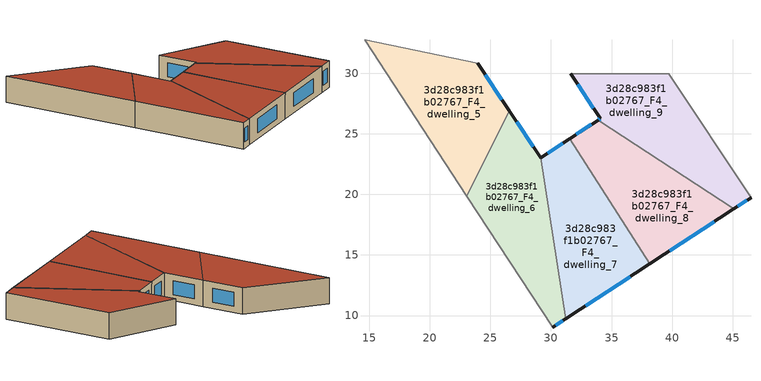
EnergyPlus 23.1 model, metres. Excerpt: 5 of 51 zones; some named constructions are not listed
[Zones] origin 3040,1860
3d28c983f1b02767_F4_dwelling_5
 floor to 3d28c983f1b02767_F3_dwelling_5 (EU_floor_Construction): 23.97,30.8 26.57,26.89 23.07,19.86 14.62,32.75 z12
 wall outside (EU_wall_Construction): 26.57,26.89 23.97,30.8 z12:15
 wall to 3d28c983f1b02767_F4_dwelling_6 (EU_wall_Construction): 23.07,19.86 26.57,26.89 z12:15
 wall adiabatic (EU_wall_Construction): 14.62,32.75 23.07,19.86 z12:15
 wall to 3d28c983f1b02767_F4_dwelling_4 (EU_wall_Construction): 23.97,30.8 14.62,32.75 z12:15
 window (EU_Window_Construction): 25.96,27.81 24.58,29.88 z12.7:14.3
 roof outside (EU_roof_Construction): 23.07,19.86 26.57,26.89 23.97,30.8 14.62,32.75 z15
3d28c983f1b02767_F4_dwelling_6
 floor to 3d28c983f1b02767_F3_dwelling_6 (EU_floor_Construction): 29.17,23.02 31.24,9.75 30.16,9.04 23.07,19.86 26.57,26.89 29.16,23.01 z12
 wall outside (EU_wall_Construction): 29.17,23.02 29.16,23.01 26.57,26.89 / 30.16,9.04 31.24,9.75 z12:15
 wall to 3d28c983f1b02767_F4_dwelling_7 (EU_wall_Construction): 31.24,9.75 29.17,23.02 z12:15
 wall adiabatic (EU_wall_Construction): 23.07,19.86 30.16,9.04 z12:15
 window (EU_Window_Construction): 28.55,23.92 27.18,25.98 / 30.41,9.21 30.99,9.58 z12.7:14.3
 roof outside (EU_roof_Construction): 31.24,9.75 29.17,23.02 29.16,23.01 26.57,26.89 23.07,19.86 30.16,9.04 z15
3d28c983f1b02767_F4_dwelling_7
 floor to 3d28c983f1b02767_F3_dwelling_7 (EU_floor_Construction): 31.53,24.58 38.16,14.27 31.24,9.75 29.17,23.02 z12
 wall outside (EU_wall_Construction): 31.53,24.58 29.17,23.02 / 31.24,9.75 38.16,14.27 z12:15
 wall to 3d28c983f1b02767_F4_dwelling_8 (EU_wall_Construction): 38.16,14.27 31.53,24.58 z12:15
 window (EU_Window_Construction): 30.98,24.21 29.73,23.39 / 32.87,10.81 36.54,13.21 z12.7:14.3
 roof outside (EU_roof_Construction): 38.16,14.27 31.53,24.58 29.17,23.02 31.24,9.75 z15
3d28c983f1b02767_F4_dwelling_8
 floor to 3d28c983f1b02767_F3_dwelling_8 (EU_floor_Construction): 45.08,18.8 38.16,14.27 31.53,24.58 33.89,26.13 z12
 wall outside (EU_wall_Construction): 33.89,26.13 31.53,24.58 / 38.16,14.27 45.08,18.8 z12:15
 wall to 3d28c983f1b02767_F4_dwelling_9 (EU_wall_Construction): 45.08,18.8 33.89,26.13 z12:15
 window (EU_Window_Construction): 33.34,25.77 32.09,24.94 / 39.79,15.34 43.46,17.73 z12.7:14.3
 roof outside (EU_roof_Construction): 45.08,18.8 33.89,26.13 31.53,24.58 38.16,14.27 z15
3d28c983f1b02767_F4_dwelling_9
 floor to 3d28c983f1b02767_F3_dwelling_9 (EU_floor_Construction): 39.73,29.93 46.5,19.73 45.08,18.8 33.89,26.13 34.08,26.26 31.64,29.93 z12
 wall outside (EU_wall_Construction): 31.64,29.93 34.08,26.26 33.89,26.13 / 45.08,18.8 46.5,19.73 z12:15
 wall to 3d28c983f1b02767_F4_dwelling_0 (EU_wall_Construction): 39.73,29.93 31.64,29.93 z12:15
 wall adiabatic (EU_wall_Construction): 46.5,19.73 39.73,29.93 z12:15
 window (EU_Window_Construction): 34.04,26.23 33.93,26.16 / 32.21,29.07 33.51,27.12 / 45.42,19.02 46.17,19.51 z12.7:14.3
 roof outside (EU_roof_Construction): 46.5,19.73 39.73,29.93 31.64,29.93 34.08,26.26 33.89,26.13 45.08,18.8 z15
[SCHEDULE:FILE] Column Number=1; Rows to Skip at Top=0; Number of Hours of Data=8760; Column Separator=Comma; Interpolate to Timestep=No; Minutes per Item=60; Adjust Schedule for Daylight Savings=Yes
Name | File
EU_Step8_GainSchedule_3d28c983f1b02767_F1_dwelling_7_f000 | ../../schedules/3d28c983f1b02767/3d28c983f1b02767_F1_dwelling_7_f000_gain.csv
EU_Step8_GainSchedule_3d28c983f1b02767_F1_dwelling_8_f000 | ../../schedules/3d28c983f1b02767/3d28c983f1b02767_F1_dwelling_8_f000_gain.csv
EU_Step8_GainSchedule_3d28c983f1b02767_F1_dwelling_9_f000 | ../../schedules/3d28c983f1b02767/3d28c983f1b02767_F1_dwelling_9_f000_gain.csv
EU_Step8_GainSchedule_3d28c983f1b02767_F2_dwelling_0_f000 | ../../schedules/3d28c983f1b02767/3d28c983f1b02767_F2_dwelling_0_f000_gain.csv
EU_Step8_GainSchedule_3d28c983f1b02767_F2_dwelling_1_f000 | ../../schedules/3d28c983f1b02767/3d28c983f1b02767_F2_dwelling_1_f000_gain.csv
EU_Step8_GainSchedule_3d28c983f1b02767_F2_dwelling_2_f000 | ../../schedules/3d28c983f1b02767/3d28c983f1b02767_F2_dwelling_2_f000_gain.csv
EU_Step8_GainSchedule_3d28c983f1b02767_F2_dwelling_3_f000 | ../../schedules/3d28c983f1b02767/3d28c983f1b02767_F2_dwelling_3_f000_gain.csv
EU_Step8_GainSchedule_3d28c983f1b02767_F2_dwelling_4_f000 | ../../schedules/3d28c983f1b02767/3d28c983f1b02767_F2_dwelling_4_f000_gain.csv
EU_Step8_GainSchedule_3d28c983f1b02767_F2_dwelling_5_f000 | ../../schedules/3d28c983f1b02767/3d28c983f1b02767_F2_dwelling_5_f000_gain.csv
EU_Step8_GainSchedule_3d28c983f1b02767_F2_dwelling_6_f000 | ../../schedules/3d28c983f1b02767/3d28c983f1b02767_F2_dwelling_6_f000_gain.csv
EU_Step8_GainSchedule_3d28c983f1b02767_F2_dwelling_7_f000 | ../../schedules/3d28c983f1b02767/3d28c983f1b02767_F2_dwelling_7_f000_gain.csv
EU_Step8_GainSchedule_3d28c983f1b02767_F2_dwelling_8_f000 | ../../schedules/3d28c983f1b02767/3d28c983f1b02767_F2_dwelling_8_f000_gain.csv
EU_Step8_GainSchedule_3d28c983f1b02767_F2_dwelling_9_f000 | ../../schedules/3d28c983f1b02767/3d28c983f1b02767_F2_dwelling_9_f000_gain.csv
